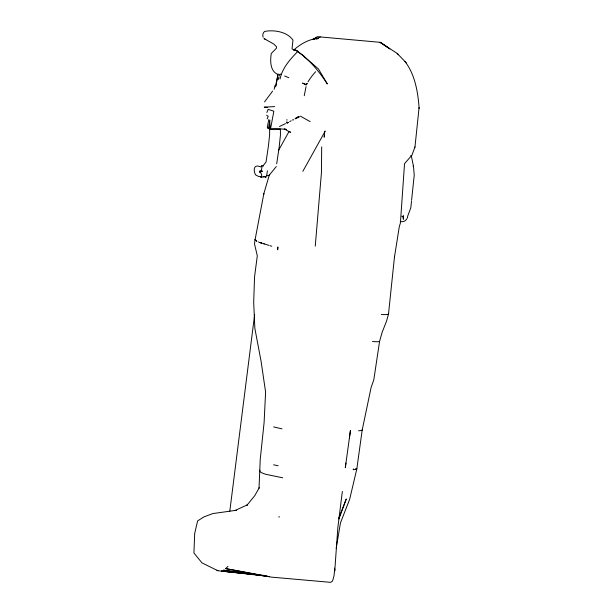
<?xml version="1.0" encoding="UTF-8"?>
<svg xmlns="http://www.w3.org/2000/svg" width="613" height="613" viewBox="0 0 613 613"><rect width="100%" height="100%" fill="white"/><g stroke="black" fill="none" stroke-linecap="round" stroke-linejoin="round"><path stroke-width="0.92" d="M321.687 146.859L321.442 172.636L315.258 246.119M334.782 569.017L333.978 575.944L332.836 580.074L332.445 581.109L330.706 582.35L271.207 577.109L225.653 568.611L227.982 566.366M403.339 219.439L403.293 215.286M267.406 170.805L266.624 175.87M353.379 468.899L353.172 469.773L356.827 468.899L362.176 430.127L371.08 387.608L373.784 379.914L379.585 341.364L382.06 332.514L386.581 321.036L388.496 314.086L394.542 256.288L394.481 257L399.362 226.281L400.396 223.132L404.534 163.656L412.013 155.081L414.955 146.921M419.001 108.501L419.085 107.551C417.851 91.659 414.963 74.472 405.017 61.538M255 239.591L254.533 244.051L257.299 255.805L254.556 276.792L253.69 302.293L254.855 328.384L261.092 361.325L265.598 392.059L264.096 422.595L260.219 459.543L259.031 488.163L259.207 487.81L254.786 495.626L246.786 505.457L247.254 504.874L235.246 510.437M265.736 177.755L265.582 176.774M324.767 131.22L324.139 137.212L324.53 135.473M336.185 548.252L340.468 522.881L349.686 499.212L356.881 468.677M414.917 147.434L419.085 107.551M411.515 201.01L410.802 207.822L407.676 216.167A5.9 5.785 -61.6 0 1 407.415 217.508M411.614 200.083L414.227 175.126L413.484 166.284L411.269 155.641L410.833 155.595M279.015 517.288L279.122 516.422M342.345 491.442L337.847 527.479L334.752 570.933L334.529 568.105M229.806 511.135L254.64 314.561M345.947 463.06L345.303 467.704L350.429 430.525L349.402 437.958M263.115 165.732L266.034 162.016L268.44 145.917L269.636 134.485L269.574 121.121L270.402 129.619L269.643 129.105M276.693 163.817L279.153 147.342L280.44 135.075L280.386 129.075A5.417 0.521 -0.5 0 0 272.708 128.623A5.417 0.521 -0.5 0 0 271.873 129.527A5.417 0.521 -0.5 0 0 280.386 129.075M269.942 120.079L268.448 128.561L267.314 127.044L268.823 119.581M275.927 86.142L278.087 73.889L275.421 86.939M255.131 239.476L263.866 193.516L269.536 174.299M286.708 122.477L286.861 121.673M274.172 89.291L274.885 85.613M304.255 95.728L306.048 86.571M278.8 78.157L278.195 79.284L279.03 77.008M279.252 75.882L279.551 74.372M280.057 79.008C282.233 68.005 290.301 59.093 297.972 51.285L297.213 50.871M355.586 469.428L355.701 468.922M259.935 470.179L259.743 470.96A118.654 10.306 2.4 0 0 265.996 474.347L282.746 477.811M299.366 116.516L299.06 116.983M297.006 117.757L297.55 117.458M338.912 518.966L346.291 498.944L338.744 518.33M266.885 112.508L268.126 109.359L273.85 111.206L270.402 129.619L269.276 128.102M267.153 118.861L268.203 116.37L266.609 115.198M287.122 123.044L287.267 122.7C285.635 123.811 290.294 121.834 287.75 122.477M278.54 150.384L289.114 131.366M302.86 171.303L325.235 131.067M260.602 167.05L261.038 166.315A5.333 1.019 -73.9 0 1 261.966 166.82L261.406 170.391L259.621 172.238L262.533 171.18C255.33 170.222 263.015 172.705 261.536 176.123A5.387 0.858 82.8 0 1 260.51 176.391M272.609 91.092L264.532 101.911M276.279 166.56L269.176 175.28L266.379 175.992M304.301 56.779L318.461 68.955L327.334 83.966C318.706 70.847 308.209 57.837 294.6 49.653L293.956 49.875M295.696 118.47L295.022 118.83L298.47 116.945L297.734 116.907L298.27 117.06M320.338 36.941L316.293 38.971L318.047 38.688M291.206 120.807L289.719 121.543M313.136 39.217L316.714 37.508L313.136 39.217L314.929 38.78M279.497 126.485L285.528 123.619M261.054 177.356L264.785 176.406M266.065 177.034L263.092 176.843M236.526 510.254L212.857 513.564L203.769 516.974L197.616 520.927L194.696 533.402L193.915 552.964L201.945 562.849L217.906 570.741L259.169 575.009L256.334 574.665M274.724 106.601L264.203 107.152L267.49 107.451M297.458 117.75L298.102 117.719M298.807 117.367L297.688 117.382M259.897 166.56C253.146 163.909 253.399 171.265 255.629 174.927L258.563 176.429L261.284 176.674M286.555 119.933L287.213 119.933M280.953 128.922L286.248 129.404L284.294 128.975L290.631 132.5L289.581 131.312M261.713 165.862L263.452 166.016M400.235 221.5L402.603 221.714A5.9 5.785 -61.6 0 0 406.526 219.339M261.996 575.278L264.824 575.553L262.931 575.346M243.123 573.301L221.431 571.055L267.107 576.212L223.461 570.174L269.153 576.657L225.653 568.611M245.008 573.492L248.786 573.883M250.671 574.082L254.449 574.473M258.272 241.859L258.663 242.035M401.821 216.205L403.048 216.78L403.362 218.826M273.62 464.807L278.126 465.773M281.995 428.855L273.605 426.916M413.039 166.184L413.484 166.284M268.915 245.384L259.751 242.426M269.988 245.698L271.743 246.211M216.941 570.22L217.906 570.741M263.444 243.637L264.31 243.982M284.608 75.958L288.853 77.736M265.797 39.546L264.004 38.573L273.789 44.052L276.586 46.864L276.448 48.212L271.26 53.484C270.226 60.373 269.881 70.319 277.015 74.05M280.21 74.004L280.969 74.411M300.339 116.141L310.155 121.596M294.24 50.304L292.049 48.841L292.96 40.106C287.206 31.661 273.789 29.616 264.624 31.439C262.939 32.788 262.303 35.255 263.161 37.24M406.258 62.84L397.147 53.392L380.052 42.305L317.373 36.673L313.871 38.887L317.994 38.312C308.99 39.171 300.462 43.952 293.834 49.975L296.01 50.22L304.561 56.557M397.147 53.392L398.481 54.779M263.866 193.516L264.042 194.099M267.689 128.048L267.689 128.155A5.41 0.521 -0.5 0 0 268.869 128.385M407.193 218.151A5.9 5.785 -61.6 0 1 406.886 218.764M307.994 81.851A58.542 57.423 -61.6 0 1 315.68 71.721M362.222 429.491A83.567 5.279 9.8 0 1 358.551 430.755M379.585 341.364A83.514 4.651 12.1 0 1 372.512 341.502M388.542 313.481A83.429 5.042 10.7 0 1 381.347 314.523M277.865 247.116L277.674 249.729L277.865 247.116M296.393 117.405L296.179 118.209L296.393 117.405M307.082 83.422L306.216 85.023L302.508 83.069L306.446 84.563L307.082 83.422M292.861 119.964L293.221 119.819L292.861 119.964M261.391 243.016L259.881 242.503L261.391 243.016M381.723 43.209L380.052 42.305L389.83 48.879L381.723 43.209M256.747 241.154L255.192 239.714L256.747 241.154"/></g></svg>
